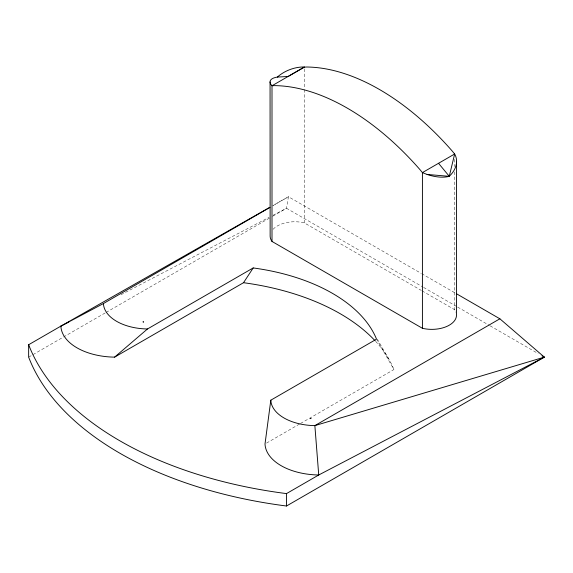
<?xml version="1.0" encoding="UTF-8"?>
<svg xmlns="http://www.w3.org/2000/svg" width="573" height="573" viewBox="0 0 573 573"><rect width="100%" height="100%" fill="white"/><g stroke="black" fill="none" stroke-linecap="round" stroke-linejoin="round"><path stroke-width="0.43" stroke-dasharray="2.87 2.15" d="M272.949 205.671L288.434 196.732L420.876 273.192M28.65 357.137L62.722 337.468M63.496 337.017L105.31 312.879M106.084 312.435L269.468 218.105M272.562 216.315L286.5 208.271L288.434 196.732L272.898 205.564M266.56 443.087L299.751 423.92M300.524 423.476L393.938 369.542L376.97 339.911M121.046 294.694L269.081 217.368M273.042 215.298L286.5 208.271L422.781 286.951M421.649 273.643L455.721 293.319M423.554 287.395L456.853 306.619M457.626 307.071L489.371 325.4M490.144 325.844L538.154 353.562M273.063 229.3A24.689 14.253 0 0 1 304.234 222.84L421.305 290.432M422.079 290.883L454.647 309.685A24.689 14.253 0 0 1 456.036 312.357M377.278 339.123L388.866 359.171M454.647 159.358L454.647 166.521M454.647 171.886L454.647 309.685M304.234 68.939L304.234 88.629M304.234 89.524L304.234 222.84M375.63 341.35A201.316 116.233 0 0 1 393.938 369.542"/><path stroke-width="0.86" d="M456.574 161.257L456.502 315.129A24.689 14.253 0 0 1 422.416 328.293L272.003 241.448A24.689 14.253 0 0 1 270.141 236.004L270.062 81.932M542.029 355.797L544.35 357.137L286.5 506.009A339.152 195.808 0 0 1 28.65 357.137L28.65 344.731L60.881 326.123A55.08 31.802 0 0 0 114.6 357.137L147.476 328.974L253.194 267.942A165.081 95.311 0 0 1 376.533 339.152L270.814 400.183L265.013 443.975A55.08 31.802 0 0 0 318.731 474.988L544.35 357.137L499.871 318.803L456.502 293.763M304.449 67.141L304.234 66.991A25.864 15.485 -21.4 0 0 277.375 77.076A25.814 8.781 13.1 0 0 272.003 85.764L274.46 85.621A233.182 134.634 60 0 1 419.959 169.622L422.416 172.602L427.086 174.45A25.814 12.212 18.4 0 0 449.275 176.319L454.647 153.994L452.19 151.014A233.182 134.634 60 0 0 306.691 67.012L304.234 67.156L272.003 85.764L272.003 241.448M114.6 357.137L243.525 282.704L253.194 267.942M269.797 207.333L60.881 326.123L103.427 303.547L269.854 207.455M499.871 318.803L314.864 425.617A45.167 26.079 0 0 1 270.814 400.183M28.65 344.731A339.152 195.808 0 0 0 286.5 493.597L318.731 474.988L314.864 425.617L544.35 357.137M60.881 326.123L68.796 321.99M277.375 77.076L288.119 76.46L304.234 67.156M427.086 174.45L449.275 176.319A25.814 19.274 -19.7 0 0 454.647 153.994L422.416 172.602L422.416 328.293M438.531 163.298L449.275 176.319M286.5 493.597L286.5 506.009M243.525 282.704A201.316 116.233 0 0 1 375.043 340.72M147.476 328.974A45.167 26.079 0 0 1 103.427 303.547M143.1 321.911L143.544 321.969L143.1 321.911M310.487 418.548L310.931 418.605L310.487 418.548"/></g></svg>
